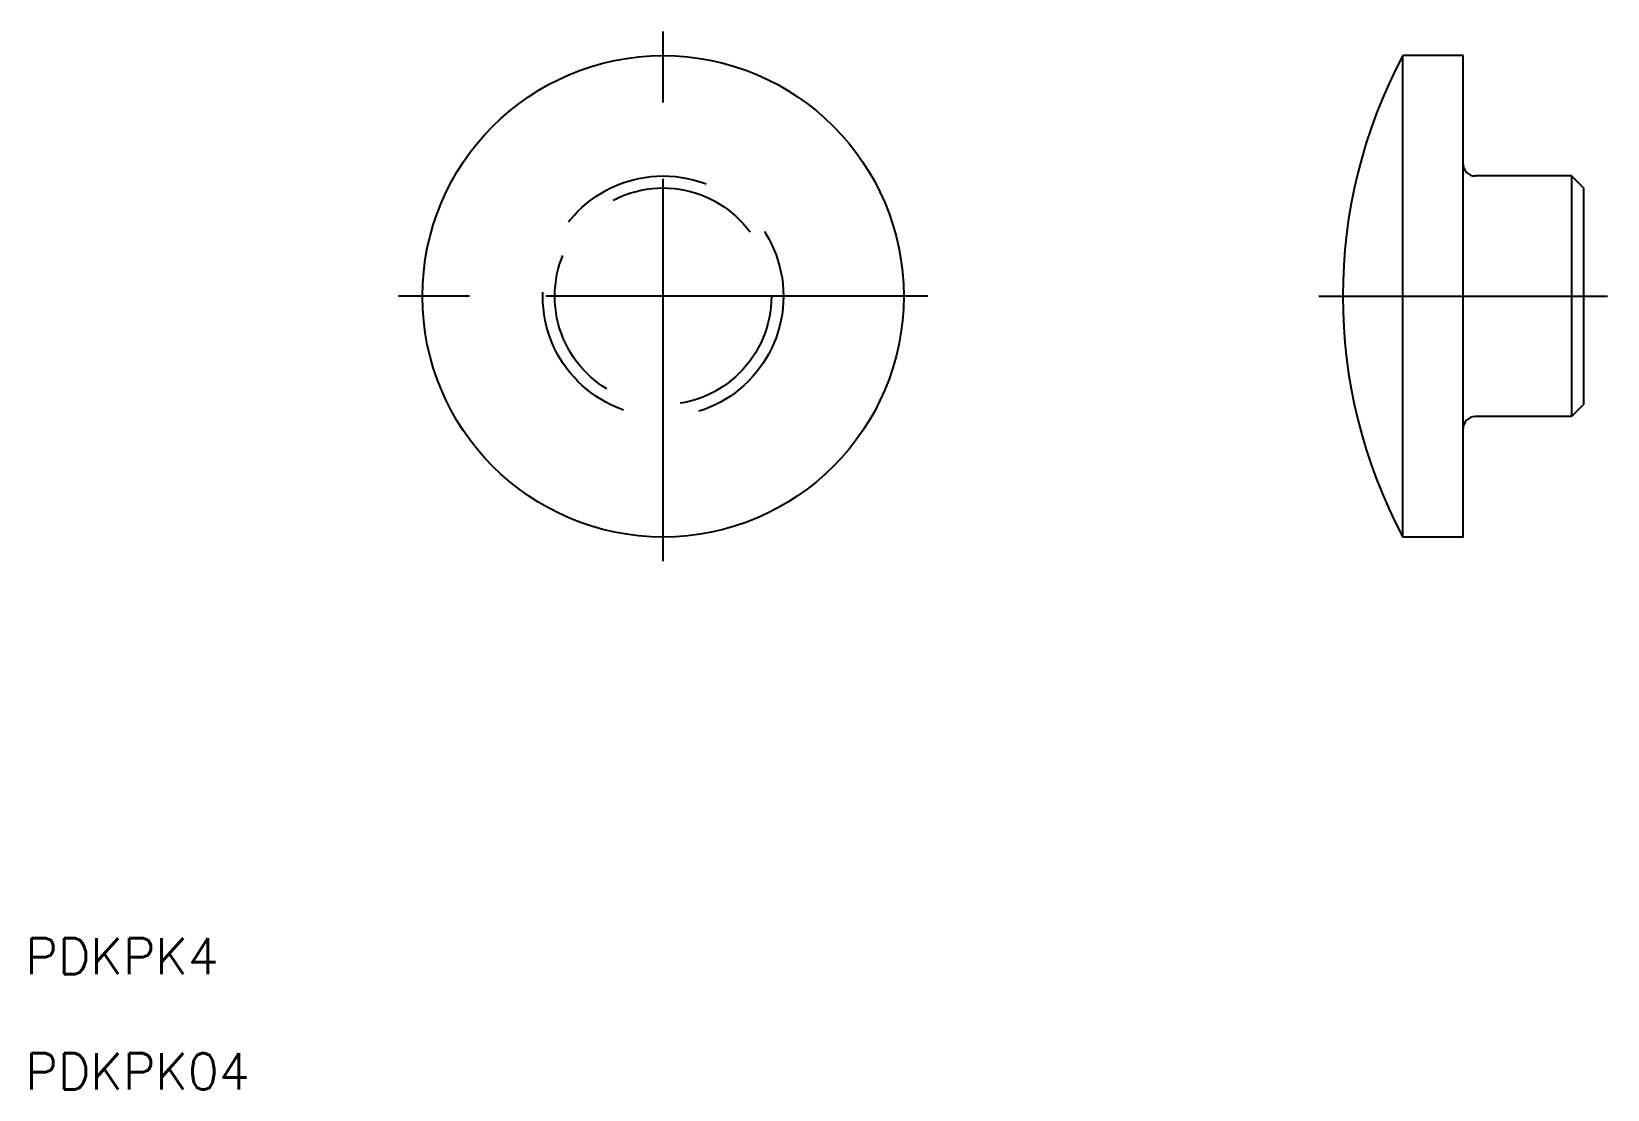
# Model space of a CAD drawing. Extents: x -52 to 78, y -66 to 22.
import ezdxf

# ---------------------------------------------------------------- set-up
doc = ezdxf.new("R2010")
doc.units = 0
doc.linetypes.add('CENTER', pattern=[50.8, 31.75, -6.35, 6.35, -6.35])
doc.linetypes.add('DASHED', pattern=[19.05, 12.7, -6.35])
doc.layers.get('0').update_dxf_attribs({"linetype": 'CONTINUOUS'})
doc.layers.add('CENTER', color=1, linetype='CENTER')
doc.styles.get("Standard").update_dxf_attribs({"font": 'txt.shx', "height": 3, "bigfont": 'bigfont.shx'})

# ---------------------------------------------------------------- blocks, each defined once
blk = doc.blocks.new('*U13')
at = {"color": 7, "linetype": 'CONTINUOUS'}
blk.add_text('PDKPK4', height=3, dxfattribs=at).set_placement((-53, -56.33))
blk = doc.blocks.new('*U15')
at = {"color": 7, "linetype": 'CONTINUOUS'}
blk.add_text('PDKPK04', height=3, dxfattribs=at).set_placement((-53, -65.9))

msp = doc.modelspace()

# ---------------------------------------------------------------- linework, layer by layer
at = {"color": 7, "linetype": 'CONTINUOUS'}
for p, q in [((66.49, 20), (61.49, 20)), ((61.49, -20), (61.49, 20)), ((66.49, -20), (66.49, 20)), ((75.49, 10), (67.49, 10)), ((76.49, 9), (75.49, 10)), ((75.49, 10), (75.49, -10)), ((76.49, 9), (76.49, -9)), ((76.49, -9), (75.49, -10)), ((75.49, -10), (67.49, -10)), ((66.49, -20), (61.49, -20))]:
    msp.add_line(p, q, dxfattribs=at)
msp.add_circle((0, 0), 20, dxfattribs=at)
at = {"color": 3, "linetype": 'DASHED'}
for radius in [10, 9]:
    msp.add_circle((0, 0), radius, dxfattribs=at)
at = {"color": 7, "linetype": 'CONTINUOUS'}
for centre, radius, start, end in [((98.99, 0), 42.5, 151.9275, 208.0725), ((67.49, 11), 1, 180, 270), ((67.49, -11), 1, 90, 180)]:
    msp.add_arc(centre, radius, start, end, dxfattribs=at)
at = {"layer": 'CENTER', "color": 1, "linetype": 'CENTER'}
for p, q in [((0, -22), (0, 22)), ((22, 0), (-22, 0)), ((54.49, 0), (78.49, 0))]:
    msp.add_line(p, q, dxfattribs=at)

# ---------------------------------------------------------------- block references
at = {"color": 7, "linetype": 'CONTINUOUS'}
for name in ['*U13', '*U15']:
    msp.add_blockref(name, (0, 0), dxfattribs=at)

doc.saveas('drawing.dxf')
